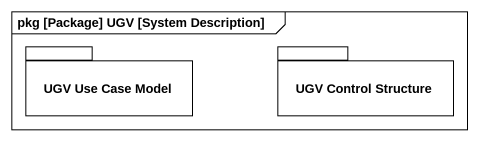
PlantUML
@startuml
mainframe pkg [Package] UGV [System Description]
package "UGV Use Case Model" as UGV_Use_Case_Model {
}
package "UGV Control Structure" as UGV_Control_Structure {
}
@enduml
